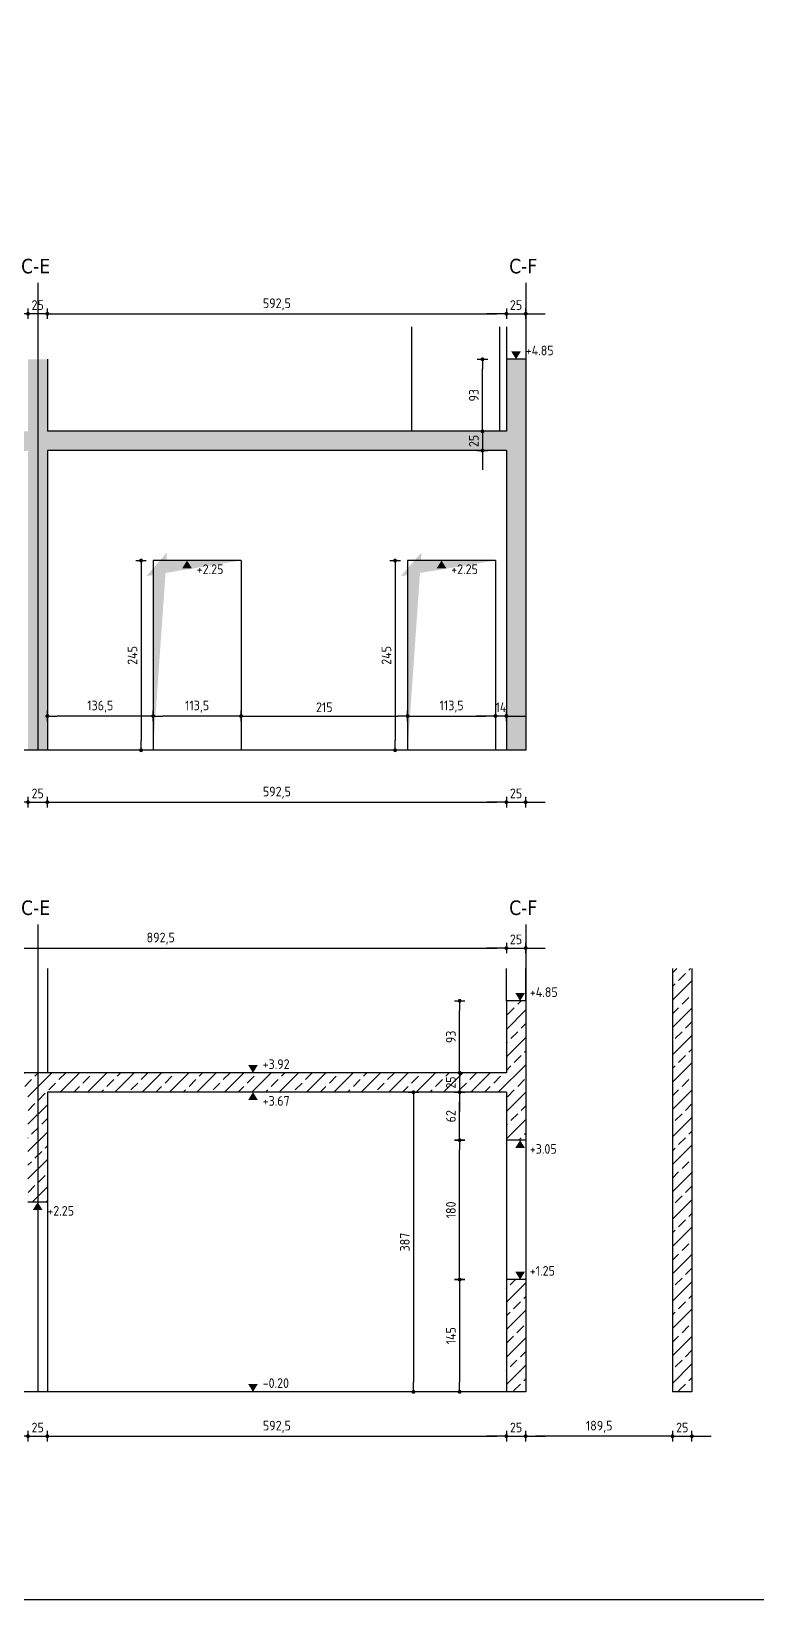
# Model space of a CAD drawing. Extents: x 399 to 532, y -4 to 185.
# Drawn here: x 443.31 to 452.67, y 143.67 to 163.93 of the extents above; entities that cross this region are included whole.
import ezdxf

# ---------------------------------------------------------------- set-up
doc = ezdxf.new("R2010")
doc.units = 0
doc.header["$LTSCALE"] = 0.5
doc.header["$MEASUREMENT"] = 0
doc.header["$PDMODE"] = 2
doc.linetypes.add('AUSGEZOGEN', pattern=[1000.01, 1000, 0.01])
doc.layers.get('Defpoints').update_dxf_attribs({"linetype": 'CONTINUOUS'})
for name, color, linetype in [('ACHSEN', 7, 'CONTINUOUS'), ('BETON', 7, 'CONTINUOUS'), ('Decke', 7, 'CONTINUOUS'), ('koten', 7, 'CONTINUOUS'), ('MASSE', 7, 'CONTINUOUS'), ('RAHMEN', 7, 'CONTINUOUS'), ('SCHATTEN', 253, 'CONTINUOUS')]:
    doc.layers.add(name, color=color, linetype=linetype)
doc.layers.add('ANSICHTSFENSTER', color=7, linetype='CONTINUOUS', plot=False)
doc.styles.add('HELV', font='tahoma.ttf')
doc.styles.add('TXT', font='isocp.shx')
doc.dimstyles.new('DOT_I', dxfattribs={"dimscale": 0.5, "dimtxt": 0.25, "dimasz": 0.25, "dimexe": 0.1, "dimexo": 0.3, "dimgap": 0.1, "dimtad": 1, "dimdec": 3, "dimzin": 3, "dimtxsty": 'TXT', "dimblk": 'DOT', "dimblk1": 'DOT', "dimblk2": 'DOT', "dimsah": 1, "dimcen": 0.1, "dimse1": 1, "dimse2": 1, "dimazin": 0, "dimtfac": 1, "dimtdec": 4, "dimtix": 1, "dimtmove": 2, "dimatfit": 3, "dimldrblk": 'DOT', "dimfxl": 0.7, "dimfxlon": 1, "dimtvp": 1, "dimtolj": 1, "dimtzin": 0, "dimarcsym": 0})
pattern_1 = [(45, (0, 121.6197), (-0.1767767, 0.1767767), []), (45, (0.17678, 121.6197), (-0.1767767, 0.1767767), [0.125, -0.0625])]

# ---------------------------------------------------------------- blocks, each defined once
blk = doc.blocks.new('okrd_o')
at = {"layer": 'koten', "color": 7, "linetype": 'Continuous'}
blk.add_solid([(-0.125, 0.202), (0.125, 0.202), (0, 0)], dxfattribs=at)
at = {"layer": 'koten', "style": 'TXT'}
blk.add_attdef('OKRD', (0.25, 0.1), '', height=0.25, dxfattribs=at)
blk = doc.blocks.new('okrd_u')
at = {"layer": 'koten', "color": 7, "linetype": 'Continuous'}
blk.add_solid([(-0.125, -0.202), (0.125, -0.202), (0, 0)], dxfattribs=at)
at = {"layer": 'koten', "style": 'TXT'}
blk.add_attdef('OKRD', (0.25, -0.35), '', height=0.25, dxfattribs=at)
blk = doc.blocks.new('DOT')
at = {"layer": 'MASSE', "color": 7, "linetype": 'Continuous'}
for p, q in [((0, 0), (-1, 0)), ((0, 0.54), (0, -0.54))]:
    blk.add_line(p, q, dxfattribs=at)
at = {"layer": 'MASSE', "color": 7, "linetype": 'Continuous', "const_width": 0.2}
blk.add_lwpolyline([(-0.1, 0, 1), (0.1, 0, 1)], format="xyb", close=True, dxfattribs=at)
blk = doc.blocks.new('*D340')
at = {"layer": 'Defpoints', "color": 0, "linetype": 'AUSGEZOGEN', "transparency": 16777216}
for p in [(443.266, 145.784), (443.516, 145.784), (443.516, 145.784)]:
    blk.add_point(p, dxfattribs=at)
at = {"layer": 'MASSE', "color": 0, "linetype": 'AUSGEZOGEN', "lineweight": -2, "transparency": 16777216}
for p, q in [((443.141, 145.784), (443.016, 145.784)), ((443.266, 145.784), (443.516, 145.784)), ((443.641, 145.784), (443.766, 145.784))]:
    blk.add_line(p, q, dxfattribs=at)
at = {"layer": 'MASSE', "color": 0, "linetype": 'AUSGEZOGEN', "lineweight": -2, "transparency": 16777216, "xscale": 0.125, "yscale": 0.125, "zscale": 0.125}
blk.add_blockref('DOT', (443.266, 145.784), dxfattribs=at)
at = {"layer": 'MASSE', "color": 0, "linetype": 'AUSGEZOGEN', "lineweight": -2, "transparency": 16777216, "xscale": 0.125, "yscale": 0.125, "zscale": 0.125, "rotation": 180}
blk.add_blockref('DOT', (443.516, 145.784), dxfattribs=at)
at = {"layer": 'MASSE', "color": 0, "linetype": 'AUSGEZOGEN', "transparency": 16777216, "insert": (443.391, 145.896), "char_height": 0.125, "attachment_point": 5, "style": 'TXT'}
blk.add_mtext('\\A1;25', dxfattribs=at)
blk = doc.blocks.new('*D341')
at = {"layer": 'Defpoints', "color": 0, "linetype": 'AUSGEZOGEN', "transparency": 16777216}
for p in [(443.516, 145.784), (449.441, 145.784), (449.441, 145.784)]:
    blk.add_point(p, dxfattribs=at)
at = {"layer": 'MASSE', "color": 0, "linetype": 'AUSGEZOGEN', "lineweight": -2, "transparency": 16777216}
blk.add_line((443.641, 145.784), (449.316, 145.784), dxfattribs=at)
at = {"layer": 'MASSE', "color": 0, "linetype": 'AUSGEZOGEN', "lineweight": -2, "transparency": 16777216, "xscale": 0.125, "yscale": 0.125, "zscale": 0.125, "rotation": 180}
blk.add_blockref('DOT', (443.516, 145.784), dxfattribs=at)
at = {"layer": 'MASSE', "color": 0, "linetype": 'AUSGEZOGEN', "lineweight": -2, "transparency": 16777216, "xscale": 0.125, "yscale": 0.125, "zscale": 0.125}
blk.add_blockref('DOT', (449.441, 145.784), dxfattribs=at)
at = {"layer": 'MASSE', "color": 0, "linetype": 'AUSGEZOGEN', "transparency": 16777216, "insert": (446.479, 145.906), "char_height": 0.125, "attachment_point": 5, "style": 'TXT'}
blk.add_mtext('\\A1;592,5', dxfattribs=at)
blk = doc.blocks.new('*D342')
at = {"layer": 'Defpoints', "color": 0, "linetype": 'AUSGEZOGEN', "transparency": 16777216}
for p in [(449.441, 145.784), (449.691, 145.784), (449.691, 145.784)]:
    blk.add_point(p, dxfattribs=at)
at = {"layer": 'MASSE', "color": 0, "linetype": 'AUSGEZOGEN', "lineweight": -2, "transparency": 16777216}
for p, q in [((449.316, 145.784), (449.191, 145.784)), ((449.441, 145.784), (449.691, 145.784)), ((449.816, 145.784), (449.941, 145.784))]:
    blk.add_line(p, q, dxfattribs=at)
at = {"layer": 'MASSE', "color": 0, "linetype": 'AUSGEZOGEN', "lineweight": -2, "transparency": 16777216, "xscale": 0.125, "yscale": 0.125, "zscale": 0.125}
blk.add_blockref('DOT', (449.441, 145.784), dxfattribs=at)
at = {"layer": 'MASSE', "color": 0, "linetype": 'AUSGEZOGEN', "lineweight": -2, "transparency": 16777216, "xscale": 0.125, "yscale": 0.125, "zscale": 0.125, "rotation": 180}
blk.add_blockref('DOT', (449.691, 145.784), dxfattribs=at)
at = {"layer": 'MASSE', "color": 0, "linetype": 'AUSGEZOGEN', "transparency": 16777216, "insert": (449.566, 145.896), "char_height": 0.125, "attachment_point": 5, "style": 'TXT'}
blk.add_mtext('\\A1;25', dxfattribs=at)
blk = doc.blocks.new('*D380')
at = {"layer": 'Defpoints', "color": 0, "linetype": 'AUSGEZOGEN', "transparency": 16777216}
for p in [(440.516, 152.089), (449.441, 152.089), (449.441, 152.089)]:
    blk.add_point(p, dxfattribs=at)
at = {"layer": 'MASSE', "color": 0, "linetype": 'AUSGEZOGEN', "lineweight": -2, "transparency": 16777216}
blk.add_line((440.641, 152.089), (449.316, 152.089), dxfattribs=at)
at = {"layer": 'MASSE', "color": 0, "linetype": 'AUSGEZOGEN', "lineweight": -2, "transparency": 16777216, "xscale": 0.125, "yscale": 0.125, "zscale": 0.125, "rotation": 180}
blk.add_blockref('DOT', (440.516, 152.089), dxfattribs=at)
at = {"layer": 'MASSE', "color": 0, "linetype": 'AUSGEZOGEN', "lineweight": -2, "transparency": 16777216, "xscale": 0.125, "yscale": 0.125, "zscale": 0.125}
blk.add_blockref('DOT', (449.441, 152.089), dxfattribs=at)
at = {"layer": 'MASSE', "color": 0, "linetype": 'AUSGEZOGEN', "transparency": 16777216, "insert": (444.979, 152.211), "char_height": 0.125, "attachment_point": 5, "style": 'TXT'}
blk.add_mtext('\\A1;892,5', dxfattribs=at)
blk = doc.blocks.new('*D381')
at = {"layer": 'Defpoints', "color": 0, "linetype": 'AUSGEZOGEN', "transparency": 16777216}
for p in [(449.441, 152.089), (449.691, 152.089), (449.691, 152.089)]:
    blk.add_point(p, dxfattribs=at)
at = {"layer": 'MASSE', "color": 0, "linetype": 'AUSGEZOGEN', "lineweight": -2, "transparency": 16777216}
for p, q in [((449.316, 152.089), (449.191, 152.089)), ((449.441, 152.089), (449.691, 152.089)), ((449.816, 152.089), (449.941, 152.089))]:
    blk.add_line(p, q, dxfattribs=at)
at = {"layer": 'MASSE', "color": 0, "linetype": 'AUSGEZOGEN', "lineweight": -2, "transparency": 16777216, "xscale": 0.125, "yscale": 0.125, "zscale": 0.125}
blk.add_blockref('DOT', (449.441, 152.089), dxfattribs=at)
at = {"layer": 'MASSE', "color": 0, "linetype": 'AUSGEZOGEN', "lineweight": -2, "transparency": 16777216, "xscale": 0.125, "yscale": 0.125, "zscale": 0.125, "rotation": 180}
blk.add_blockref('DOT', (449.691, 152.089), dxfattribs=at)
at = {"layer": 'MASSE', "color": 0, "linetype": 'AUSGEZOGEN', "transparency": 16777216, "insert": (449.566, 152.201), "char_height": 0.125, "attachment_point": 5, "style": 'TXT'}
blk.add_mtext('\\A1;25', dxfattribs=at)
blk = doc.blocks.new('*D385')
at = {"layer": 'Defpoints', "color": 0, "linetype": 'AUSGEZOGEN', "transparency": 16777216}
for p in [(443.266, 153.974), (443.516, 153.974), (443.516, 153.974)]:
    blk.add_point(p, dxfattribs=at)
at = {"layer": 'MASSE', "color": 0, "linetype": 'AUSGEZOGEN', "lineweight": -2, "transparency": 16777216}
for p, q in [((443.141, 153.974), (443.016, 153.974)), ((443.266, 153.974), (443.516, 153.974)), ((443.641, 153.974), (443.766, 153.974))]:
    blk.add_line(p, q, dxfattribs=at)
at = {"layer": 'MASSE', "color": 0, "linetype": 'AUSGEZOGEN', "lineweight": -2, "transparency": 16777216, "xscale": 0.125, "yscale": 0.125, "zscale": 0.125}
blk.add_blockref('DOT', (443.266, 153.974), dxfattribs=at)
at = {"layer": 'MASSE', "color": 0, "linetype": 'AUSGEZOGEN', "lineweight": -2, "transparency": 16777216, "xscale": 0.125, "yscale": 0.125, "zscale": 0.125, "rotation": 180}
blk.add_blockref('DOT', (443.516, 153.974), dxfattribs=at)
at = {"layer": 'MASSE', "color": 0, "linetype": 'AUSGEZOGEN', "transparency": 16777216, "insert": (443.391, 154.087), "char_height": 0.125, "attachment_point": 5, "style": 'TXT'}
blk.add_mtext('\\A1;25', dxfattribs=at)
blk = doc.blocks.new('*D386')
at = {"layer": 'Defpoints', "color": 0, "linetype": 'AUSGEZOGEN', "transparency": 16777216}
for p in [(443.516, 153.974), (449.441, 153.974), (449.441, 153.974)]:
    blk.add_point(p, dxfattribs=at)
at = {"layer": 'MASSE', "color": 0, "linetype": 'AUSGEZOGEN', "lineweight": -2, "transparency": 16777216}
blk.add_line((443.641, 153.974), (449.316, 153.974), dxfattribs=at)
at = {"layer": 'MASSE', "color": 0, "linetype": 'AUSGEZOGEN', "lineweight": -2, "transparency": 16777216, "xscale": 0.125, "yscale": 0.125, "zscale": 0.125, "rotation": 180}
blk.add_blockref('DOT', (443.516, 153.974), dxfattribs=at)
at = {"layer": 'MASSE', "color": 0, "linetype": 'AUSGEZOGEN', "lineweight": -2, "transparency": 16777216, "xscale": 0.125, "yscale": 0.125, "zscale": 0.125}
blk.add_blockref('DOT', (449.441, 153.974), dxfattribs=at)
at = {"layer": 'MASSE', "color": 0, "linetype": 'AUSGEZOGEN', "transparency": 16777216, "insert": (446.479, 154.096), "char_height": 0.125, "attachment_point": 5, "style": 'TXT'}
blk.add_mtext('\\A1;592,5', dxfattribs=at)
blk = doc.blocks.new('*D387')
at = {"layer": 'Defpoints', "color": 0, "linetype": 'AUSGEZOGEN', "transparency": 16777216}
for p in [(449.441, 153.974), (449.691, 153.974), (449.691, 153.974)]:
    blk.add_point(p, dxfattribs=at)
at = {"layer": 'MASSE', "color": 0, "linetype": 'AUSGEZOGEN', "lineweight": -2, "transparency": 16777216}
for p, q in [((449.316, 153.974), (449.191, 153.974)), ((449.441, 153.974), (449.691, 153.974)), ((449.816, 153.974), (449.941, 153.974))]:
    blk.add_line(p, q, dxfattribs=at)
at = {"layer": 'MASSE', "color": 0, "linetype": 'AUSGEZOGEN', "lineweight": -2, "transparency": 16777216, "xscale": 0.125, "yscale": 0.125, "zscale": 0.125}
blk.add_blockref('DOT', (449.441, 153.974), dxfattribs=at)
at = {"layer": 'MASSE', "color": 0, "linetype": 'AUSGEZOGEN', "lineweight": -2, "transparency": 16777216, "xscale": 0.125, "yscale": 0.125, "zscale": 0.125, "rotation": 180}
blk.add_blockref('DOT', (449.691, 153.974), dxfattribs=at)
at = {"layer": 'MASSE', "color": 0, "linetype": 'AUSGEZOGEN', "transparency": 16777216, "insert": (449.566, 154.087), "char_height": 0.125, "attachment_point": 5, "style": 'TXT'}
blk.add_mtext('\\A1;25', dxfattribs=at)
blk = doc.blocks.new('*D319')
at = {"layer": 'Defpoints', "color": 0, "linetype": 'AUSGEZOGEN', "transparency": 16777216}
for p in [(448.166, 155.086), (449.301, 155.086), (449.301, 155.086)]:
    blk.add_point(p, dxfattribs=at)
at = {"layer": 'MASSE', "color": 0, "linetype": 'AUSGEZOGEN', "lineweight": -2, "transparency": 16777216}
blk.add_line((448.291, 155.086), (449.176, 155.086), dxfattribs=at)
at = {"layer": 'MASSE', "color": 0, "linetype": 'AUSGEZOGEN', "lineweight": -2, "transparency": 16777216, "xscale": 0.125, "yscale": 0.125, "zscale": 0.125, "rotation": 180}
blk.add_blockref('DOT', (448.166, 155.086), dxfattribs=at)
at = {"layer": 'MASSE', "color": 0, "linetype": 'AUSGEZOGEN', "lineweight": -2, "transparency": 16777216, "xscale": 0.125, "yscale": 0.125, "zscale": 0.125}
blk.add_blockref('DOT', (449.301, 155.086), dxfattribs=at)
at = {"layer": 'MASSE', "color": 0, "linetype": 'AUSGEZOGEN', "transparency": 16777216, "insert": (448.734, 155.208), "char_height": 0.125, "attachment_point": 5, "style": 'TXT'}
blk.add_mtext('\\A1;113,5', dxfattribs=at)
blk = doc.blocks.new('*D262')
at = {"layer": 'Defpoints', "color": 0, "linetype": 'AUSGEZOGEN', "transparency": 16777216}
for p in [(448.838, 147.807), (448.838, 146.357), (448.838, 146.357)]:
    blk.add_point(p, dxfattribs=at)
at = {"layer": 'MASSE', "color": 0, "linetype": 'AUSGEZOGEN', "lineweight": -2, "transparency": 16777216}
blk.add_line((448.838, 147.682), (448.838, 146.482), dxfattribs=at)
at = {"layer": 'MASSE', "color": 0, "linetype": 'AUSGEZOGEN', "lineweight": -2, "transparency": 16777216, "xscale": 0.125, "yscale": 0.125, "zscale": 0.125}
for p, rotation in [((448.838, 147.807), 90), ((448.838, 146.357), 270)]:
    blk.add_blockref('DOT', p, dxfattribs=dict(at, rotation=rotation))
at = {"layer": 'MASSE', "color": 0, "linetype": 'AUSGEZOGEN', "transparency": 16777216, "insert": (448.725, 147.082), "char_height": 0.125, "attachment_point": 5, "rotation": 90, "style": 'TXT'}
blk.add_mtext('\\A1;145', dxfattribs=at)
blk = doc.blocks.new('*D263')
at = {"layer": 'Defpoints', "color": 0, "linetype": 'AUSGEZOGEN', "transparency": 16777216}
for p in [(448.838, 149.607), (448.838, 149.607), (448.838, 147.807)]:
    blk.add_point(p, dxfattribs=at)
at = {"layer": 'MASSE', "color": 0, "linetype": 'AUSGEZOGEN', "lineweight": -2, "transparency": 16777216}
blk.add_line((448.838, 147.932), (448.838, 149.482), dxfattribs=at)
at = {"layer": 'MASSE', "color": 0, "linetype": 'AUSGEZOGEN', "lineweight": -2, "transparency": 16777216, "xscale": 0.125, "yscale": 0.125, "zscale": 0.125}
for p, rotation in [((448.838, 149.607), 90), ((448.838, 147.807), 270)]:
    blk.add_blockref('DOT', p, dxfattribs=dict(at, rotation=rotation))
at = {"layer": 'MASSE', "color": 0, "linetype": 'AUSGEZOGEN', "transparency": 16777216, "insert": (448.725, 148.707), "char_height": 0.125, "attachment_point": 5, "rotation": 90, "style": 'TXT'}
blk.add_mtext('\\A1;180', dxfattribs=at)
blk = doc.blocks.new('*D264')
at = {"layer": 'Defpoints', "color": 0, "linetype": 'AUSGEZOGEN', "transparency": 16777216}
for p in [(448.838, 150.227), (448.838, 150.227), (448.838, 149.607)]:
    blk.add_point(p, dxfattribs=at)
at = {"layer": 'MASSE', "color": 0, "linetype": 'AUSGEZOGEN', "lineweight": -2, "transparency": 16777216}
blk.add_line((448.838, 149.732), (448.838, 150.102), dxfattribs=at)
at = {"layer": 'MASSE', "color": 0, "linetype": 'AUSGEZOGEN', "lineweight": -2, "transparency": 16777216, "xscale": 0.125, "yscale": 0.125, "zscale": 0.125}
for p, rotation in [((448.838, 150.227), 90), ((448.838, 149.607), 270)]:
    blk.add_blockref('DOT', p, dxfattribs=dict(at, rotation=rotation))
at = {"layer": 'MASSE', "color": 0, "linetype": 'AUSGEZOGEN', "transparency": 16777216, "insert": (448.725, 149.917), "char_height": 0.125, "attachment_point": 5, "rotation": 90, "style": 'TXT'}
blk.add_mtext('\\A1;62', dxfattribs=at)
blk = doc.blocks.new('*D265')
at = {"layer": 'Defpoints', "color": 0, "linetype": 'AUSGEZOGEN', "transparency": 16777216}
for p in [(448.242, 150.227), (448.242, 146.357), (448.242, 146.357)]:
    blk.add_point(p, dxfattribs=at)
at = {"layer": 'MASSE', "color": 0, "linetype": 'AUSGEZOGEN', "lineweight": -2, "transparency": 16777216}
blk.add_line((448.242, 150.102), (448.242, 146.482), dxfattribs=at)
at = {"layer": 'MASSE', "color": 0, "linetype": 'AUSGEZOGEN', "lineweight": -2, "transparency": 16777216, "xscale": 0.125, "yscale": 0.125, "zscale": 0.125}
for p, rotation in [((448.242, 150.227), 90), ((448.242, 146.357), 270)]:
    blk.add_blockref('DOT', p, dxfattribs=dict(at, rotation=rotation))
at = {"layer": 'MASSE', "color": 0, "linetype": 'AUSGEZOGEN', "transparency": 16777216, "insert": (448.13, 148.292), "char_height": 0.125, "attachment_point": 5, "rotation": 90, "style": 'TXT'}
blk.add_mtext('\\A1;387', dxfattribs=at)
blk = doc.blocks.new('*D592')
at = {"layer": 'Defpoints', "color": 0, "linetype": 'AUSGEZOGEN', "transparency": 16777216}
for p in [(448.838, 150.477), (448.838, 150.227), (448.838, 150.227)]:
    blk.add_point(p, dxfattribs=at)
at = {"layer": 'MASSE', "color": 0, "linetype": 'AUSGEZOGEN', "lineweight": -2, "transparency": 16777216}
for p, q in [((448.838, 150.602), (448.838, 150.727)), ((448.838, 150.477), (448.838, 150.227)), ((448.838, 150.102), (448.838, 149.977))]:
    blk.add_line(p, q, dxfattribs=at)
at = {"layer": 'MASSE', "color": 0, "linetype": 'AUSGEZOGEN', "lineweight": -2, "transparency": 16777216, "xscale": 0.125, "yscale": 0.125, "zscale": 0.125}
for p, rotation in [((448.838, 150.477), 270), ((448.838, 150.227), 90)]:
    blk.add_blockref('DOT', p, dxfattribs=dict(at, rotation=rotation))
at = {"layer": 'MASSE', "color": 0, "linetype": 'AUSGEZOGEN', "transparency": 16777216, "insert": (448.725, 150.352), "char_height": 0.125, "attachment_point": 5, "rotation": 90, "style": 'TXT'}
blk.add_mtext('\\A1;25', dxfattribs=at)
blk = doc.blocks.new('*D593')
at = {"layer": 'Defpoints', "color": 0, "linetype": 'AUSGEZOGEN', "transparency": 16777216}
for p in [(448.838, 151.407), (448.838, 151.407), (448.838, 150.477)]:
    blk.add_point(p, dxfattribs=at)
at = {"layer": 'MASSE', "color": 0, "linetype": 'AUSGEZOGEN', "lineweight": -2, "transparency": 16777216}
blk.add_line((448.838, 150.602), (448.838, 151.282), dxfattribs=at)
at = {"layer": 'MASSE', "color": 0, "linetype": 'AUSGEZOGEN', "lineweight": -2, "transparency": 16777216, "xscale": 0.125, "yscale": 0.125, "zscale": 0.125}
for p, rotation in [((448.838, 151.407), 90), ((448.838, 150.477), 270)]:
    blk.add_blockref('DOT', p, dxfattribs=dict(at, rotation=rotation))
at = {"layer": 'MASSE', "color": 0, "linetype": 'AUSGEZOGEN', "transparency": 16777216, "insert": (448.725, 150.942), "char_height": 0.125, "attachment_point": 5, "rotation": 90, "style": 'TXT'}
blk.add_mtext('\\A1;93', dxfattribs=at)
blk = doc.blocks.new('*D594')
at = {"layer": 'Defpoints', "color": 0, "linetype": 'AUSGEZOGEN', "transparency": 16777216}
for p in [(449.133, 158.764), (449.133, 158.514), (449.133, 158.514)]:
    blk.add_point(p, dxfattribs=at)
at = {"layer": 'MASSE', "color": 0, "linetype": 'AUSGEZOGEN', "lineweight": -2, "transparency": 16777216}
for p, q in [((449.133, 158.889), (449.133, 159.014)), ((449.133, 158.764), (449.133, 158.514)), ((449.133, 158.389), (449.133, 158.264))]:
    blk.add_line(p, q, dxfattribs=at)
at = {"layer": 'MASSE', "color": 0, "linetype": 'AUSGEZOGEN', "lineweight": -2, "transparency": 16777216, "xscale": 0.125, "yscale": 0.125, "zscale": 0.125}
for p, rotation in [((449.133, 158.764), 270), ((449.133, 158.514), 90)]:
    blk.add_blockref('DOT', p, dxfattribs=dict(at, rotation=rotation))
at = {"layer": 'MASSE', "color": 0, "linetype": 'AUSGEZOGEN', "transparency": 16777216, "insert": (449.021, 158.639), "char_height": 0.125, "attachment_point": 5, "rotation": 90, "style": 'TXT'}
blk.add_mtext('\\A1;25', dxfattribs=at)
blk = doc.blocks.new('*D595')
at = {"layer": 'Defpoints', "color": 0, "linetype": 'AUSGEZOGEN', "transparency": 16777216}
for p in [(449.133, 159.694), (449.133, 159.694), (449.133, 158.764)]:
    blk.add_point(p, dxfattribs=at)
at = {"layer": 'MASSE', "color": 0, "linetype": 'AUSGEZOGEN', "lineweight": -2, "transparency": 16777216}
blk.add_line((449.133, 158.889), (449.133, 159.569), dxfattribs=at)
at = {"layer": 'MASSE', "color": 0, "linetype": 'AUSGEZOGEN', "lineweight": -2, "transparency": 16777216, "xscale": 0.125, "yscale": 0.125, "zscale": 0.125}
for p, rotation in [((449.133, 159.694), 90), ((449.133, 158.764), 270)]:
    blk.add_blockref('DOT', p, dxfattribs=dict(at, rotation=rotation))
at = {"layer": 'MASSE', "color": 0, "linetype": 'AUSGEZOGEN', "transparency": 16777216, "insert": (449.021, 159.229), "char_height": 0.125, "attachment_point": 5, "rotation": 90, "style": 'TXT'}
blk.add_mtext('\\A1;93', dxfattribs=at)
blk = doc.blocks.new('*D585')
at = {"layer": 'Defpoints', "color": 0, "linetype": 'AUSGEZOGEN', "transparency": 16777216}
for p in [(449.301, 155.086), (449.301, 155.086), (449.441, 155.086)]:
    blk.add_point(p, dxfattribs=at)
at = {"layer": 'MASSE', "color": 0, "linetype": 'AUSGEZOGEN', "lineweight": -2, "transparency": 16777216}
for p, q in [((449.176, 155.086), (449.051, 155.086)), ((449.441, 155.086), (449.301, 155.086)), ((449.566, 155.086), (449.691, 155.086))]:
    blk.add_line(p, q, dxfattribs=at)
at = {"layer": 'MASSE', "color": 0, "linetype": 'AUSGEZOGEN', "lineweight": -2, "transparency": 16777216, "xscale": 0.125, "yscale": 0.125, "zscale": 0.125}
blk.add_blockref('DOT', (449.301, 155.086), dxfattribs=at)
at = {"layer": 'MASSE', "color": 0, "linetype": 'AUSGEZOGEN', "lineweight": -2, "transparency": 16777216, "xscale": 0.125, "yscale": 0.125, "zscale": 0.125, "rotation": 180}
blk.add_blockref('DOT', (449.441, 155.086), dxfattribs=at)
at = {"layer": 'MASSE', "color": 0, "linetype": 'AUSGEZOGEN', "transparency": 16777216, "insert": (449.371, 155.199), "char_height": 0.125, "attachment_point": 5, "style": 'TXT'}
blk.add_mtext('\\A1;14', dxfattribs=at)
blk = doc.blocks.new('*D586')
at = {"layer": 'Defpoints', "color": 0, "linetype": 'AUSGEZOGEN', "transparency": 16777216}
for p in [(446.016, 155.086), (448.166, 155.086), (448.166, 155.086)]:
    blk.add_point(p, dxfattribs=at)
at = {"layer": 'MASSE', "color": 0, "linetype": 'AUSGEZOGEN', "lineweight": -2, "transparency": 16777216}
blk.add_line((446.141, 155.086), (448.041, 155.086), dxfattribs=at)
at = {"layer": 'MASSE', "color": 0, "linetype": 'AUSGEZOGEN', "lineweight": -2, "transparency": 16777216, "xscale": 0.125, "yscale": 0.125, "zscale": 0.125, "rotation": 180}
blk.add_blockref('DOT', (446.016, 155.086), dxfattribs=at)
at = {"layer": 'MASSE', "color": 0, "linetype": 'AUSGEZOGEN', "lineweight": -2, "transparency": 16777216, "xscale": 0.125, "yscale": 0.125, "zscale": 0.125}
blk.add_blockref('DOT', (448.166, 155.086), dxfattribs=at)
at = {"layer": 'MASSE', "color": 0, "linetype": 'AUSGEZOGEN', "transparency": 16777216, "insert": (447.091, 155.199), "char_height": 0.125, "attachment_point": 5, "style": 'TXT'}
blk.add_mtext('\\A1;215', dxfattribs=at)
blk = doc.blocks.new('*D587')
at = {"layer": 'Defpoints', "color": 0, "linetype": 'AUSGEZOGEN', "transparency": 16777216}
for p in [(444.881, 155.086), (444.881, 155.086), (446.016, 155.086)]:
    blk.add_point(p, dxfattribs=at)
at = {"layer": 'MASSE', "color": 0, "linetype": 'AUSGEZOGEN', "lineweight": -2, "transparency": 16777216}
blk.add_line((445.891, 155.086), (445.006, 155.086), dxfattribs=at)
at = {"layer": 'MASSE', "color": 0, "linetype": 'AUSGEZOGEN', "lineweight": -2, "transparency": 16777216, "xscale": 0.125, "yscale": 0.125, "zscale": 0.125, "rotation": 180}
blk.add_blockref('DOT', (444.881, 155.086), dxfattribs=at)
at = {"layer": 'MASSE', "color": 0, "linetype": 'AUSGEZOGEN', "lineweight": -2, "transparency": 16777216, "xscale": 0.125, "yscale": 0.125, "zscale": 0.125}
blk.add_blockref('DOT', (446.016, 155.086), dxfattribs=at)
at = {"layer": 'MASSE', "color": 0, "linetype": 'AUSGEZOGEN', "transparency": 16777216, "insert": (445.449, 155.208), "char_height": 0.125, "attachment_point": 5, "style": 'TXT'}
blk.add_mtext('\\A1;113,5', dxfattribs=at)
blk = doc.blocks.new('*D588')
at = {"layer": 'Defpoints', "color": 0, "linetype": 'AUSGEZOGEN', "transparency": 16777216}
for p in [(443.516, 155.086), (443.516, 155.086), (444.881, 155.086)]:
    blk.add_point(p, dxfattribs=at)
at = {"layer": 'MASSE', "color": 0, "linetype": 'AUSGEZOGEN', "lineweight": -2, "transparency": 16777216}
blk.add_line((444.756, 155.086), (443.641, 155.086), dxfattribs=at)
at = {"layer": 'MASSE', "color": 0, "linetype": 'AUSGEZOGEN', "lineweight": -2, "transparency": 16777216, "xscale": 0.125, "yscale": 0.125, "zscale": 0.125, "rotation": 180}
blk.add_blockref('DOT', (443.516, 155.086), dxfattribs=at)
at = {"layer": 'MASSE', "color": 0, "linetype": 'AUSGEZOGEN', "lineweight": -2, "transparency": 16777216, "xscale": 0.125, "yscale": 0.125, "zscale": 0.125}
blk.add_blockref('DOT', (444.881, 155.086), dxfattribs=at)
at = {"layer": 'MASSE', "color": 0, "linetype": 'AUSGEZOGEN', "transparency": 16777216, "insert": (444.199, 155.208), "char_height": 0.125, "attachment_point": 5, "style": 'TXT'}
blk.add_mtext('\\A1;136,5', dxfattribs=at)
blk = doc.blocks.new('*D589')
at = {"layer": 'Defpoints', "color": 0, "linetype": 'AUSGEZOGEN', "transparency": 16777216}
for p in [(448.005, 157.094), (448.005, 154.644), (448.005, 154.644)]:
    blk.add_point(p, dxfattribs=at)
at = {"layer": 'MASSE', "color": 0, "linetype": 'AUSGEZOGEN', "lineweight": -2, "transparency": 16777216}
blk.add_line((448.005, 156.969), (448.005, 154.769), dxfattribs=at)
at = {"layer": 'MASSE', "color": 0, "linetype": 'AUSGEZOGEN', "lineweight": -2, "transparency": 16777216, "xscale": 0.125, "yscale": 0.125, "zscale": 0.125}
for p, rotation in [((448.005, 157.094), 90), ((448.005, 154.644), 270)]:
    blk.add_blockref('DOT', p, dxfattribs=dict(at, rotation=rotation))
at = {"layer": 'MASSE', "color": 0, "linetype": 'AUSGEZOGEN', "transparency": 16777216, "insert": (447.892, 155.869), "char_height": 0.125, "attachment_point": 5, "rotation": 90, "style": 'TXT'}
blk.add_mtext('\\A1;245', dxfattribs=at)
blk = doc.blocks.new('*D590')
at = {"layer": 'Defpoints', "color": 0, "linetype": 'AUSGEZOGEN', "transparency": 16777216}
for p in [(444.726, 157.094), (444.726, 154.644), (444.726, 154.644)]:
    blk.add_point(p, dxfattribs=at)
at = {"layer": 'MASSE', "color": 0, "linetype": 'AUSGEZOGEN', "lineweight": -2, "transparency": 16777216}
blk.add_line((444.726, 156.969), (444.726, 154.769), dxfattribs=at)
at = {"layer": 'MASSE', "color": 0, "linetype": 'AUSGEZOGEN', "lineweight": -2, "transparency": 16777216, "xscale": 0.125, "yscale": 0.125, "zscale": 0.125}
for p, rotation in [((444.726, 157.094), 90), ((444.726, 154.644), 270)]:
    blk.add_blockref('DOT', p, dxfattribs=dict(at, rotation=rotation))
at = {"layer": 'MASSE', "color": 0, "linetype": 'AUSGEZOGEN', "transparency": 16777216, "insert": (444.614, 155.869), "char_height": 0.125, "attachment_point": 5, "rotation": 90, "style": 'TXT'}
blk.add_mtext('\\A1;245', dxfattribs=at)
blk = doc.blocks.new('*D591')
at = {"layer": 'Defpoints', "color": 0, "linetype": 'AUSGEZOGEN', "transparency": 16777216}
for p in [(443.266, 160.282), (443.266, 160.282), (443.516, 160.282)]:
    blk.add_point(p, dxfattribs=at)
at = {"layer": 'MASSE', "color": 0, "linetype": 'AUSGEZOGEN', "lineweight": -2, "transparency": 16777216}
for p, q in [((443.141, 160.282), (443.016, 160.282)), ((443.516, 160.282), (443.266, 160.282)), ((443.641, 160.282), (443.766, 160.282))]:
    blk.add_line(p, q, dxfattribs=at)
at = {"layer": 'MASSE', "color": 0, "linetype": 'AUSGEZOGEN', "lineweight": -2, "transparency": 16777216, "xscale": 0.125, "yscale": 0.125, "zscale": 0.125}
blk.add_blockref('DOT', (443.266, 160.282), dxfattribs=at)
at = {"layer": 'MASSE', "color": 0, "linetype": 'AUSGEZOGEN', "lineweight": -2, "transparency": 16777216, "xscale": 0.125, "yscale": 0.125, "zscale": 0.125, "rotation": 180}
blk.add_blockref('DOT', (443.516, 160.282), dxfattribs=at)
at = {"layer": 'MASSE', "color": 0, "linetype": 'AUSGEZOGEN', "transparency": 16777216, "insert": (443.391, 160.394), "char_height": 0.125, "attachment_point": 5, "style": 'TXT'}
blk.add_mtext('\\A1;25', dxfattribs=at)
blk = doc.blocks.new('*D609')
at = {"layer": 'Defpoints', "color": 0, "linetype": 'AUSGEZOGEN', "transparency": 16777216}
for p in [(443.516, 160.282), (449.441, 160.282), (449.441, 160.282)]:
    blk.add_point(p, dxfattribs=at)
at = {"layer": 'MASSE', "color": 0, "linetype": 'AUSGEZOGEN', "lineweight": -2, "transparency": 16777216}
blk.add_line((443.641, 160.282), (449.316, 160.282), dxfattribs=at)
at = {"layer": 'MASSE', "color": 0, "linetype": 'AUSGEZOGEN', "lineweight": -2, "transparency": 16777216, "xscale": 0.125, "yscale": 0.125, "zscale": 0.125, "rotation": 180}
blk.add_blockref('DOT', (443.516, 160.282), dxfattribs=at)
at = {"layer": 'MASSE', "color": 0, "linetype": 'AUSGEZOGEN', "lineweight": -2, "transparency": 16777216, "xscale": 0.125, "yscale": 0.125, "zscale": 0.125}
blk.add_blockref('DOT', (449.441, 160.282), dxfattribs=at)
at = {"layer": 'MASSE', "color": 0, "linetype": 'AUSGEZOGEN', "transparency": 16777216, "insert": (446.479, 160.403), "char_height": 0.125, "attachment_point": 5, "style": 'TXT'}
blk.add_mtext('\\A1;592,5', dxfattribs=at)
blk = doc.blocks.new('*D610')
at = {"layer": 'Defpoints', "color": 0, "linetype": 'AUSGEZOGEN', "transparency": 16777216}
for p in [(449.441, 160.282), (449.691, 160.282), (449.691, 160.282)]:
    blk.add_point(p, dxfattribs=at)
at = {"layer": 'MASSE', "color": 0, "linetype": 'AUSGEZOGEN', "lineweight": -2, "transparency": 16777216}
for p, q in [((449.316, 160.282), (449.191, 160.282)), ((449.441, 160.282), (449.691, 160.282)), ((449.816, 160.282), (449.941, 160.282))]:
    blk.add_line(p, q, dxfattribs=at)
at = {"layer": 'MASSE', "color": 0, "linetype": 'AUSGEZOGEN', "lineweight": -2, "transparency": 16777216, "xscale": 0.125, "yscale": 0.125, "zscale": 0.125}
blk.add_blockref('DOT', (449.441, 160.282), dxfattribs=at)
at = {"layer": 'MASSE', "color": 0, "linetype": 'AUSGEZOGEN', "lineweight": -2, "transparency": 16777216, "xscale": 0.125, "yscale": 0.125, "zscale": 0.125, "rotation": 180}
blk.add_blockref('DOT', (449.691, 160.282), dxfattribs=at)
at = {"layer": 'MASSE', "color": 0, "linetype": 'AUSGEZOGEN', "transparency": 16777216, "insert": (449.566, 160.394), "char_height": 0.125, "attachment_point": 5, "style": 'TXT'}
blk.add_mtext('\\A1;25', dxfattribs=at)
blk = doc.blocks.new('*D578')
at = {"layer": 'Defpoints', "color": 0, "linetype": 'AUSGEZOGEN', "transparency": 16777216}
for p in [(449.691, 145.784), (449.691, 145.784), (451.586, 145.784)]:
    blk.add_point(p, dxfattribs=at)
at = {"layer": 'MASSE', "color": 0, "linetype": 'AUSGEZOGEN', "lineweight": -2, "transparency": 16777216}
blk.add_line((451.461, 145.784), (449.816, 145.784), dxfattribs=at)
at = {"layer": 'MASSE', "color": 0, "linetype": 'AUSGEZOGEN', "lineweight": -2, "transparency": 16777216, "xscale": 0.125, "yscale": 0.125, "zscale": 0.125, "rotation": 180}
blk.add_blockref('DOT', (449.691, 145.784), dxfattribs=at)
at = {"layer": 'MASSE', "color": 0, "linetype": 'AUSGEZOGEN', "lineweight": -2, "transparency": 16777216, "xscale": 0.125, "yscale": 0.125, "zscale": 0.125}
blk.add_blockref('DOT', (451.586, 145.784), dxfattribs=at)
at = {"layer": 'MASSE', "color": 0, "linetype": 'AUSGEZOGEN', "transparency": 16777216, "insert": (450.639, 145.906), "char_height": 0.125, "attachment_point": 5, "style": 'TXT'}
blk.add_mtext('\\A1;189,5', dxfattribs=at)
blk = doc.blocks.new('*D579')
at = {"layer": 'Defpoints', "color": 0, "linetype": 'AUSGEZOGEN', "transparency": 16777216}
for p in [(451.586, 145.784), (451.836, 145.784), (451.836, 145.784)]:
    blk.add_point(p, dxfattribs=at)
at = {"layer": 'MASSE', "color": 0, "linetype": 'AUSGEZOGEN', "lineweight": -2, "transparency": 16777216}
for p, q in [((451.461, 145.784), (451.336, 145.784)), ((451.586, 145.784), (451.836, 145.784)), ((451.961, 145.784), (452.086, 145.784))]:
    blk.add_line(p, q, dxfattribs=at)
at = {"layer": 'MASSE', "color": 0, "linetype": 'AUSGEZOGEN', "lineweight": -2, "transparency": 16777216, "xscale": 0.125, "yscale": 0.125, "zscale": 0.125}
blk.add_blockref('DOT', (451.586, 145.784), dxfattribs=at)
at = {"layer": 'MASSE', "color": 0, "linetype": 'AUSGEZOGEN', "lineweight": -2, "transparency": 16777216, "xscale": 0.125, "yscale": 0.125, "zscale": 0.125, "rotation": 180}
blk.add_blockref('DOT', (451.836, 145.784), dxfattribs=at)
at = {"layer": 'MASSE', "color": 0, "linetype": 'AUSGEZOGEN', "transparency": 16777216, "insert": (451.711, 145.896), "char_height": 0.125, "attachment_point": 5, "style": 'TXT'}
blk.add_mtext('\\A1;25', dxfattribs=at)

msp = doc.modelspace()

# ---------------------------------------------------------------- hatches: boundary and pattern name
at = {"layer": 'RAHMEN', "linetype": 'AUSGEZOGEN'}
h = msp.add_hatch(dxfattribs=at)
h.set_pattern_fill('ANSI33', color=9, style=0, double=1)
h.set_pattern_definition([(45, (0, 119.90938), (-0.1767767, 0.1767767), []), (45, (0.17678, 119.90938), (-0.1767767, 0.1767767), [0.125, -0.0625])])
h.paths.add_polyline_path([(423.591, 154.6444), (423.591, 158.5144), (419.911, 158.5144), (419.911, 158.7644), (423.591, 158.7644), (423.591, 159.6944), (423.771, 159.6944), (423.771, 158.7644), (443.266, 158.7644), (443.266, 159.6944), (443.516, 159.6944), (443.516, 158.7644), (449.451, 158.7644), (449.451, 159.6944), (449.701, 159.6944), (449.701, 154.6444), (449.451, 154.6444), (449.451, 158.5144), (443.516, 158.5144), (443.516, 154.6444), (443.266, 154.6444), (443.266, 158.5144), (423.771, 158.5144), (423.771, 154.6444)])
h = msp.add_hatch(dxfattribs=at)
h.set_pattern_fill('ANSI33', color=9, style=0, double=1)
h.set_pattern_definition(pattern_1)
h.paths.add_polyline_path([(451.586, 146.3573), (451.836, 146.3573), (451.836, 151.8247), (451.586, 151.8247)])
h = msp.add_hatch(dxfattribs=at)
h.set_pattern_fill('ANSI33', color=9, style=0, double=1)
h.set_pattern_definition(pattern_1)
h.paths.add_polyline_path([(432.591, 146.3573), (432.146, 146.3573), (432.146, 146.5573), (436.0472, 148.6873), (437.247, 148.6873), (440.516, 150.4773), (449.441, 150.4773), (449.441, 151.4073), (449.691, 151.4073), (449.691, 149.6073), (449.441, 149.6073), (449.441, 150.2273), (443.516, 150.2273), (443.516, 148.8073), (443.266, 148.8073), (443.266, 150.2273), (440.816, 150.2273), (440.816, 146.3573), (440.566, 146.3573), (440.566, 150.2196), (437.311, 148.4373), (436.111, 148.4373), (432.591, 146.5154)])
h = msp.add_hatch(dxfattribs=at)
h.set_pattern_fill('ANSI33', color=9, style=0, double=1)
h.set_pattern_definition([(45, (-0.01, 121.6197), (-0.1767767, 0.1767767), []), (45, (0.16678, 121.6197), (-0.1767767, 0.1767767), [0.125, -0.0625])])
h.paths.add_polyline_path([(449.441, 146.3573), (449.691, 146.3573), (449.691, 147.8073), (449.441, 147.8073)])

# ---------------------------------------------------------------- linework, layer by layer
at = {"layer": 'ACHSEN', "color": 140, "linetype": 'AUSGEZOGEN'}
for p, q in [((443.391, 160.6816), (443.391, 154.6444)), ((449.691, 160.6816), (449.691, 154.6444)), ((443.391, 152.3945), (443.391, 146.3573)), ((449.691, 152.3945), (449.691, 146.3573))]:
    msp.add_line(p, q, dxfattribs=at)
at = {"layer": 'ANSICHTSFENSTER', "color": 2, "linetype": 'AUSGEZOGEN'}
msp.add_lwpolyline([(415.629, 143.6732), (484.7996, 143.6732), (484.7996, 185.2232), (415.629, 185.2232)], close=True, dxfattribs=at)
at = {"layer": 'BETON', "color": 6, "linetype": 'AUSGEZOGEN'}
for p, q in [((443.516, 159.6944), (443.516, 158.7644)), ((449.691, 159.6944), (449.441, 159.6944)), ((449.441, 159.6944), (449.441, 158.7644)), ((449.691, 159.6944), (449.691, 154.6444)), ((449.441, 158.7644), (443.516, 158.7644)), ((449.441, 158.5144), (443.516, 158.5144)), ((443.516, 158.5144), (443.516, 154.6444)), ((449.441, 158.5144), (449.441, 154.6444)), ((451.586, 151.8247), (451.586, 146.3573)), ((451.836, 151.8247), (451.836, 146.3573)), ((449.691, 151.4073), (449.441, 151.4073)), ((449.441, 151.4073), (449.441, 150.4773)), ((449.691, 151.4073), (449.691, 149.6073)), ((449.441, 150.4773), (440.516, 150.4773)), ((449.441, 150.2273), (443.516, 150.2273)), ((443.516, 150.2273), (443.516, 148.8073)), ((449.441, 150.2273), (449.441, 149.6073)), ((449.691, 149.6073), (449.441, 149.6073)), ((443.516, 148.8073), (443.266, 148.8073)), ((449.691, 147.8073), (449.441, 147.8073)), ((449.441, 147.8073), (449.441, 146.3573)), ((449.691, 147.8073), (449.691, 146.3573))]:
    msp.add_line(p, q, dxfattribs=at)
at = {"layer": 'Decke', "linetype": 'Continuous'}
for p, q in [((448.216, 160.1118), (448.216, 158.7644)), ((449.351, 160.1118), (449.351, 158.7644)), ((449.441, 160.1118), (449.441, 159.6944)), ((449.691, 160.1118), (449.691, 159.6944)), ((446.016, 157.0944), (444.881, 157.0944)), ((444.881, 157.0944), (444.881, 154.6444)), ((446.016, 157.0944), (446.016, 154.6444)), ((449.301, 157.0944), (448.166, 157.0944)), ((448.166, 157.0944), (448.166, 154.6444)), ((449.301, 157.0944), (449.301, 154.6444)), ((449.691, 154.6444), (419.9111, 154.6444)), ((443.516, 151.8247), (443.516, 150.4773)), ((449.441, 149.6073), (449.441, 147.8073)), ((449.691, 149.6073), (449.691, 147.8073)), ((443.516, 148.8073), (443.516, 146.3573)), ((449.691, 146.3573), (423.531, 146.3573)), ((451.836, 146.3573), (451.586, 146.3573))]:
    msp.add_line(p, q, dxfattribs=at)
at = {"layer": 'MASSE', "color": 7, "linetype": 'AUSGEZOGEN'}
for p, q in [((449.441, 151.4073), (449.441, 151.8247)), ((449.691, 151.4073), (449.691, 151.8247))]:
    msp.add_line(p, q, dxfattribs=at)
at = {"layer": 'SCHATTEN', "color": 15, "linetype": 'AUSGEZOGEN'}
for points in [[(440.816, 154.6444, 0, 0.3792, 0), (441.0054, 158.5051, 0, 0, 0), (440.8323, 158.3153, 0.3995, 0, 0), (443.266, 158.5144, 0, 0, 0)], [(444.881, 154.6444, 0, 0.1715, 0), (444.9667, 157.0914, 0, 0, 0), (444.8886, 157.0021, 0.1851, 0, 0), (446.016, 157.0944, 0, 0, 0)], [(448.166, 154.6444, 0, 0.1715, 0), (448.2517, 157.0914, 0, 0, 0), (448.1736, 157.0021, 0.1851, 0, 0), (449.301, 157.0944, 0, 0, 0)]]:
    msp.add_lwpolyline(points, format="xyseb", dxfattribs=at)

# ---------------------------------------------------------------- block references
at = {"layer": 'koten', "color": 7, "linetype": 'AUSGEZOGEN', "xscale": 0.5, "yscale": 0.5, "zscale": 0.5}
for name, p, values in [('okrd_o', (449.566, 159.6944), {'OKRD': '+4.85'}), ('okrd_u', (445.3192, 157.0944), {'OKRD': '+2.25'}), ('okrd_u', (448.6042, 157.0944), {'OKRD': '+2.25'}), ('okrd_o', (449.6186, 151.4073), {'OKRD': '+4.85'}), ('okrd_o', (446.1703, 150.4773), {'OKRD': '+3.92'}), ('okrd_u', (446.1703, 150.2273), {'OKRD': '+3.67'}), ('okrd_u', (449.6186, 149.6073), {'OKRD': '+3.05'}), ('okrd_u', (443.391, 148.8073), {'OKRD': '+2.25'}), ('okrd_o', (449.6186, 147.8073), {'OKRD': '+1.25'}), ('okrd_o', (446.1703, 146.3573), {'OKRD': '-0.20'})]:
    msp.add_blockref(name, p, dxfattribs=at).add_auto_attribs(values)

# ---------------------------------------------------------------- texts
at = {"layer": 'ACHSEN', "color": 6, "linetype": 'AUSGEZOGEN', "style": 'HELV'}
for s, p in [('C-E', (443.1774, 160.8036)), ('C-F', (449.4774, 160.8036)), ('C-E', (443.1774, 152.5164)), ('C-F', (449.4774, 152.5164))]:
    msp.add_text(s, height=0.1875, dxfattribs=at).set_placement(p)

# ---------------------------------------------------------------- dimensions: what is measured, and where the dimension line sits
at = {"layer": 'MASSE', "color": 7, "linetype": 'AUSGEZOGEN'}
for base, p1, p2, override, picture, middle in [((443.266, 160.2815), (443.516, 160.2815), (443.266, 160.2815), {"dimdec": 0, "dimlfac": 100}, '*D591', (443.391, 160.394)), ((449.441, 160.2815), (443.516, 160.2815), (449.441, 160.2815), {"dimdec": 1, "dimlfac": 100}, '*D609', (446.4785, 160.4034)), ((449.691, 160.2815), (449.441, 160.2815), (449.691, 160.2815), {"dimdec": 0, "dimlfac": 100}, '*D610', (449.566, 160.394)), ((443.516, 155.0861), (444.881, 155.0861), (443.516, 155.0861), {"dimdec": 1, "dimlfac": 100}, '*D588', (444.1985, 155.2079)), ((444.881, 155.0861), (446.016, 155.0861), (444.881, 155.0861), {"dimdec": 1, "dimlfac": 100}, '*D587', (445.4485, 155.2079)), ((448.166, 155.0861), (446.016, 155.0861), (448.166, 155.0861), {"dimdec": 0, "dimlfac": 100}, '*D586', (447.091, 155.1986)), ((449.301, 155.0861), (448.166, 155.0861), (449.301, 155.0861), {"dimdec": 1, "dimlfac": 100}, '*D319', (448.7335, 155.2079)), ((449.301, 155.0861), (449.441, 155.0861), (449.301, 155.0861), {"dimdec": 0, "dimlfac": 100}, '*D585', (449.371, 155.1986)), ((443.516, 153.9744), (443.266, 153.9744), (443.516, 153.9744), {"dimdec": 0, "dimlfac": 100}, '*D385', (443.391, 154.0869)), ((449.441, 153.9744), (443.516, 153.9744), (449.441, 153.9744), {"dimdec": 1, "dimlfac": 100}, '*D386', (446.4785, 154.0963)), ((449.691, 153.9744), (449.441, 153.9744), (449.691, 153.9744), {"dimdec": 0, "dimlfac": 100}, '*D387', (449.566, 154.0869)), ((449.441, 152.0888), (440.516, 152.0888), (449.441, 152.0888), {"dimdec": 1, "dimlfac": 100}, '*D380', (444.9785, 152.2107)), ((449.691, 152.0888), (449.441, 152.0888), (449.691, 152.0888), {"dimdec": 0, "dimlfac": 100}, '*D381', (449.566, 152.2013)), ((443.516, 145.7837), (443.266, 145.7837), (443.516, 145.7837), {"dimdec": 0, "dimlfac": 100}, '*D340', (443.391, 145.8963)), ((449.441, 145.7837), (443.516, 145.7837), (449.441, 145.7837), {"dimdec": 1, "dimlfac": 100}, '*D341', (446.4785, 145.9056)), ((449.691, 145.7837), (449.441, 145.7837), (449.691, 145.7837), {"dimdec": 0, "dimlfac": 100}, '*D342', (449.566, 145.8963)), ((449.691, 145.7837), (451.586, 145.7837), (449.691, 145.7837), {"dimdec": 1, "dimlfac": 100}, '*D578', (450.6385, 145.9056)), ((451.836, 145.7837), (451.586, 145.7837), (451.836, 145.7837), {"dimdec": 0, "dimlfac": 100}, '*D579', (451.711, 145.8963))]:
    dim = msp.add_linear_dim(base=base, p1=p1, p2=p2, dimstyle='DOT_I', override=override, dxfattribs=at)
    dim.commit()
    dim.dimension.update_dxf_attribs({"geometry": picture, "text_midpoint": middle})
for base, p1, p2, picture, middle in [((449.1334, 159.6944), (449.1334, 158.7644), (449.1334, 159.6944), '*D595', (449.0209, 159.2294)), ((449.1334, 158.5144), (449.1334, 158.7644), (449.1334, 158.5144), '*D594', (449.0208, 158.6394)), ((444.7262, 154.6444), (444.7262, 157.0944), (444.7262, 154.6444), '*D590', (444.6137, 155.8694)), ((448.0049, 154.6444), (448.0049, 157.0944), (448.0049, 154.6444), '*D589', (447.8923, 155.8694)), ((448.8379, 151.4073), (448.8379, 150.4773), (448.8379, 151.4073), '*D593', (448.7254, 150.9423)), ((448.8379, 150.2273), (448.8379, 150.4773), (448.8379, 150.2273), '*D592', (448.7254, 150.3523)), ((448.2424, 146.3573), (448.2424, 150.2273), (448.2424, 146.3573), '*D265', (448.1299, 148.2923)), ((448.8379, 150.2273), (448.8379, 149.6073), (448.8379, 150.2273), '*D264', (448.7254, 149.9173)), ((448.8379, 149.6073), (448.8379, 147.8073), (448.8379, 149.6073), '*D263', (448.7254, 148.7073)), ((448.8379, 146.3573), (448.8379, 147.8073), (448.8379, 146.3573), '*D262', (448.7254, 147.0823))]:
    dim = msp.add_linear_dim(base=base, p1=p1, p2=p2, angle=90, dimstyle='DOT_I', override={"dimdec": 0, "dimlfac": 100}, dxfattribs=at)
    dim.commit()
    dim.dimension.update_dxf_attribs({"geometry": picture, "text_midpoint": middle})

doc.saveas('drawing.dxf')
